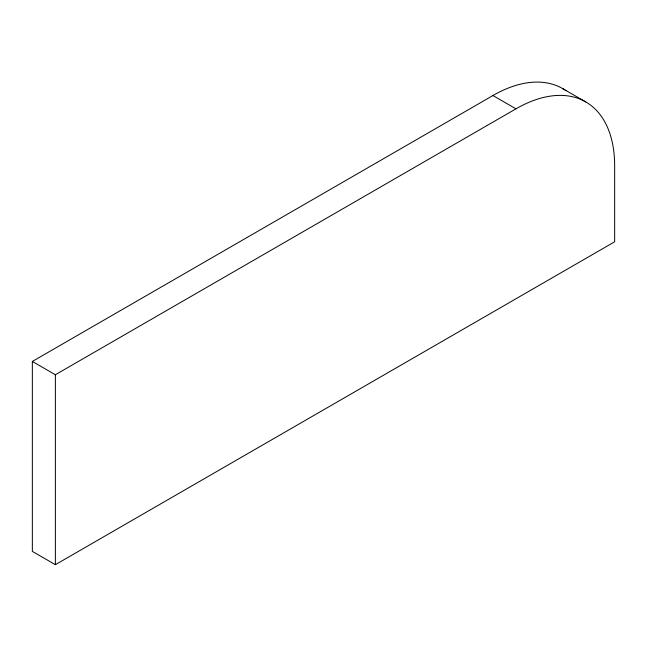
<?xml version="1.0" encoding="UTF-8"?>
<svg xmlns="http://www.w3.org/2000/svg" width="647" height="647" viewBox="0 0 647 647"><rect width="100%" height="100%" fill="white"/><g stroke="black" fill="none" stroke-linecap="round" stroke-linejoin="round"><path stroke-width="0.97" d="M492.925 95.538L515.958 108.833A139.574 80.584 -60 0 1 614.65 165.818L614.65 241.792L55.375 564.685L32.35 551.39L32.35 361.447L492.925 95.538A139.574 80.584 -60 0 1 565.955 90.677M32.35 361.447L55.375 374.742L515.958 108.833M562.712 88.623L585.745 101.919M55.375 374.742L55.375 564.685"/></g></svg>
